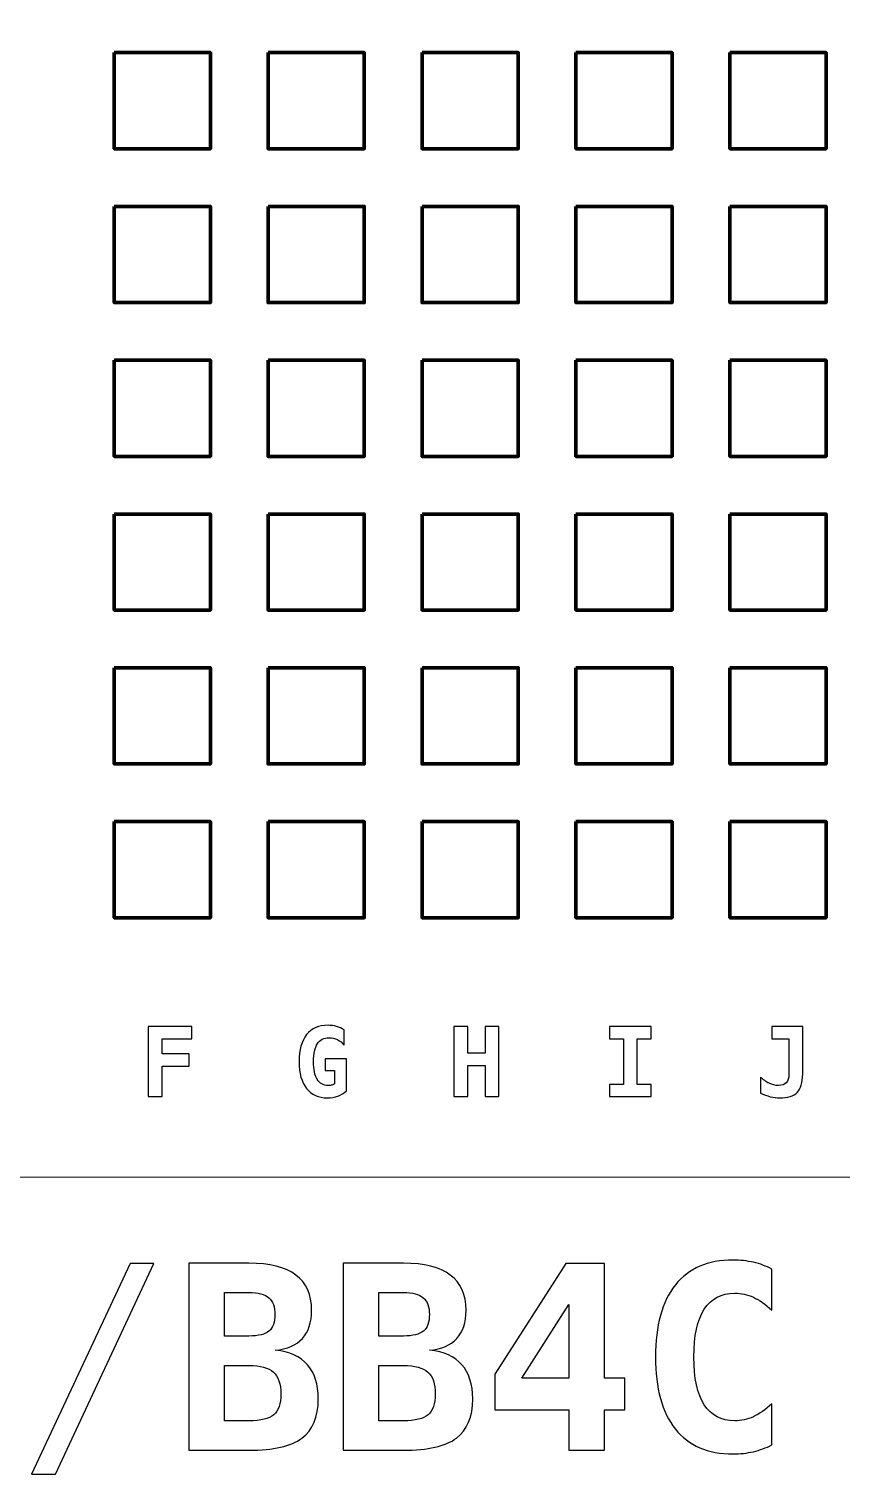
# Model space of a CAD drawing. Header units: centimetres. Extents: x -13.14 to -7.86, y -19.53 to -10.41.
# Drawn here: x -10.339 to -8.999, y -19.532 to -17.145 of the extents above; entities that cross this region are included whole.
import ezdxf

# ---------------------------------------------------------------- set-up
doc = ezdxf.new("R2010")
doc.units = ezdxf.units.CM
doc.header["$MEASUREMENT"] = 0
doc.layers.add('Layer 1', color=7, linetype='Continuous')

msp = doc.modelspace()

# ---------------------------------------------------------------- linework, layer by layer
at = {"layer": 'Layer 1', "color": 250, "lineweight": 5}
msp.add_open_spline([(-12.24632, -10.659), (-12.24632, -10.659), (-8.75382, -10.659), (-8.75382, -10.659), (-8.75382, -10.659), (-8.75382, -10.659), (-8.75382, -19.041), (-8.75382, -19.041), (-8.75382, -19.041), (-8.75382, -19.041), (-12.24632, -19.041), (-12.24632, -19.041), (-12.24632, -19.041), (-12.24632, -19.041), (-12.24632, -10.659), (-12.24632, -10.659)], degree=3, knots=[0, 0, 0, 0, 0.25, 0.25, 0.25, 0.25, 0.5, 0.5, 0.5, 0.5, 0.75, 0.75, 0.75, 0.75, 1, 1, 1, 1], dxfattribs=at)
at = {"layer": 'Layer 1', "color": 250, "lineweight": 158}
for points in [[(-10.19844, -17.18403), (-10.19844, -17.18403), (-10.03969, -17.18403), (-10.03969, -17.18403), (-10.03969, -17.18403), (-10.03969, -17.18403), (-10.03969, -17.34278), (-10.03969, -17.34278), (-10.03969, -17.34278), (-10.03969, -17.34278), (-10.19844, -17.34278), (-10.19844, -17.34278), (-10.19844, -17.34278), (-10.19844, -17.34278), (-10.19844, -17.18403), (-10.19844, -17.18403)], [(-9.94444, -17.18403), (-9.94444, -17.18403), (-9.78569, -17.18403), (-9.78569, -17.18403), (-9.78569, -17.18403), (-9.78569, -17.18403), (-9.78569, -17.34278), (-9.78569, -17.34278), (-9.78569, -17.34278), (-9.78569, -17.34278), (-9.94444, -17.34278), (-9.94444, -17.34278), (-9.94444, -17.34278), (-9.94444, -17.34278), (-9.94444, -17.18403), (-9.94444, -17.18403)], [(-9.69044, -17.18403), (-9.69044, -17.18403), (-9.53169, -17.18403), (-9.53169, -17.18403), (-9.53169, -17.18403), (-9.53169, -17.18403), (-9.53169, -17.34278), (-9.53169, -17.34278), (-9.53169, -17.34278), (-9.53169, -17.34278), (-9.69044, -17.34278), (-9.69044, -17.34278), (-9.69044, -17.34278), (-9.69044, -17.34278), (-9.69044, -17.18403), (-9.69044, -17.18403)], [(-9.43644, -17.18403), (-9.43644, -17.18403), (-9.27769, -17.18403), (-9.27769, -17.18403), (-9.27769, -17.18403), (-9.27769, -17.18403), (-9.27769, -17.34278), (-9.27769, -17.34278), (-9.27769, -17.34278), (-9.27769, -17.34278), (-9.43644, -17.34278), (-9.43644, -17.34278), (-9.43644, -17.34278), (-9.43644, -17.34278), (-9.43644, -17.18403), (-9.43644, -17.18403)], [(-9.18244, -17.18403), (-9.18244, -17.18403), (-9.02369, -17.18403), (-9.02369, -17.18403), (-9.02369, -17.18403), (-9.02369, -17.18403), (-9.02369, -17.34278), (-9.02369, -17.34278), (-9.02369, -17.34278), (-9.02369, -17.34278), (-9.18244, -17.34278), (-9.18244, -17.34278), (-9.18244, -17.34278), (-9.18244, -17.34278), (-9.18244, -17.18403), (-9.18244, -17.18403)], [(-10.19844, -17.43803), (-10.19844, -17.43803), (-10.03969, -17.43803), (-10.03969, -17.43803), (-10.03969, -17.43803), (-10.03969, -17.43803), (-10.03969, -17.59678), (-10.03969, -17.59678), (-10.03969, -17.59678), (-10.03969, -17.59678), (-10.19844, -17.59678), (-10.19844, -17.59678), (-10.19844, -17.59678), (-10.19844, -17.59678), (-10.19844, -17.43803), (-10.19844, -17.43803)], [(-9.94444, -17.43803), (-9.94444, -17.43803), (-9.78569, -17.43803), (-9.78569, -17.43803), (-9.78569, -17.43803), (-9.78569, -17.43803), (-9.78569, -17.59678), (-9.78569, -17.59678), (-9.78569, -17.59678), (-9.78569, -17.59678), (-9.94444, -17.59678), (-9.94444, -17.59678), (-9.94444, -17.59678), (-9.94444, -17.59678), (-9.94444, -17.43803), (-9.94444, -17.43803)], [(-9.69044, -17.43803), (-9.69044, -17.43803), (-9.53169, -17.43803), (-9.53169, -17.43803), (-9.53169, -17.43803), (-9.53169, -17.43803), (-9.53169, -17.59678), (-9.53169, -17.59678), (-9.53169, -17.59678), (-9.53169, -17.59678), (-9.69044, -17.59678), (-9.69044, -17.59678), (-9.69044, -17.59678), (-9.69044, -17.59678), (-9.69044, -17.43803), (-9.69044, -17.43803)], [(-9.43644, -17.43803), (-9.43644, -17.43803), (-9.27769, -17.43803), (-9.27769, -17.43803), (-9.27769, -17.43803), (-9.27769, -17.43803), (-9.27769, -17.59678), (-9.27769, -17.59678), (-9.27769, -17.59678), (-9.27769, -17.59678), (-9.43644, -17.59678), (-9.43644, -17.59678), (-9.43644, -17.59678), (-9.43644, -17.59678), (-9.43644, -17.43803), (-9.43644, -17.43803)], [(-9.18244, -17.43803), (-9.18244, -17.43803), (-9.02369, -17.43803), (-9.02369, -17.43803), (-9.02369, -17.43803), (-9.02369, -17.43803), (-9.02369, -17.59678), (-9.02369, -17.59678), (-9.02369, -17.59678), (-9.02369, -17.59678), (-9.18244, -17.59678), (-9.18244, -17.59678), (-9.18244, -17.59678), (-9.18244, -17.59678), (-9.18244, -17.43803), (-9.18244, -17.43803)], [(-10.19844, -17.69203), (-10.19844, -17.69203), (-10.03969, -17.69203), (-10.03969, -17.69203), (-10.03969, -17.69203), (-10.03969, -17.69203), (-10.03969, -17.85078), (-10.03969, -17.85078), (-10.03969, -17.85078), (-10.03969, -17.85078), (-10.19844, -17.85078), (-10.19844, -17.85078), (-10.19844, -17.85078), (-10.19844, -17.85078), (-10.19844, -17.69203), (-10.19844, -17.69203)], [(-9.94444, -17.69203), (-9.94444, -17.69203), (-9.78569, -17.69203), (-9.78569, -17.69203), (-9.78569, -17.69203), (-9.78569, -17.69203), (-9.78569, -17.85078), (-9.78569, -17.85078), (-9.78569, -17.85078), (-9.78569, -17.85078), (-9.94444, -17.85078), (-9.94444, -17.85078), (-9.94444, -17.85078), (-9.94444, -17.85078), (-9.94444, -17.69203), (-9.94444, -17.69203)], [(-9.69044, -17.69203), (-9.69044, -17.69203), (-9.53169, -17.69203), (-9.53169, -17.69203), (-9.53169, -17.69203), (-9.53169, -17.69203), (-9.53169, -17.85078), (-9.53169, -17.85078), (-9.53169, -17.85078), (-9.53169, -17.85078), (-9.69044, -17.85078), (-9.69044, -17.85078), (-9.69044, -17.85078), (-9.69044, -17.85078), (-9.69044, -17.69203), (-9.69044, -17.69203)], [(-9.43644, -17.69203), (-9.43644, -17.69203), (-9.27769, -17.69203), (-9.27769, -17.69203), (-9.27769, -17.69203), (-9.27769, -17.69203), (-9.27769, -17.85078), (-9.27769, -17.85078), (-9.27769, -17.85078), (-9.27769, -17.85078), (-9.43644, -17.85078), (-9.43644, -17.85078), (-9.43644, -17.85078), (-9.43644, -17.85078), (-9.43644, -17.69203), (-9.43644, -17.69203)], [(-9.18244, -17.69203), (-9.18244, -17.69203), (-9.02369, -17.69203), (-9.02369, -17.69203), (-9.02369, -17.69203), (-9.02369, -17.69203), (-9.02369, -17.85078), (-9.02369, -17.85078), (-9.02369, -17.85078), (-9.02369, -17.85078), (-9.18244, -17.85078), (-9.18244, -17.85078), (-9.18244, -17.85078), (-9.18244, -17.85078), (-9.18244, -17.69203), (-9.18244, -17.69203)], [(-10.19844, -17.94603), (-10.19844, -17.94603), (-10.03969, -17.94603), (-10.03969, -17.94603), (-10.03969, -17.94603), (-10.03969, -17.94603), (-10.03969, -18.10478), (-10.03969, -18.10478), (-10.03969, -18.10478), (-10.03969, -18.10478), (-10.19844, -18.10478), (-10.19844, -18.10478), (-10.19844, -18.10478), (-10.19844, -18.10478), (-10.19844, -17.94603), (-10.19844, -17.94603)], [(-9.94444, -17.94603), (-9.94444, -17.94603), (-9.78569, -17.94603), (-9.78569, -17.94603), (-9.78569, -17.94603), (-9.78569, -17.94603), (-9.78569, -18.10478), (-9.78569, -18.10478), (-9.78569, -18.10478), (-9.78569, -18.10478), (-9.94444, -18.10478), (-9.94444, -18.10478), (-9.94444, -18.10478), (-9.94444, -18.10478), (-9.94444, -17.94603), (-9.94444, -17.94603)], [(-9.69044, -17.94603), (-9.69044, -17.94603), (-9.53169, -17.94603), (-9.53169, -17.94603), (-9.53169, -17.94603), (-9.53169, -17.94603), (-9.53169, -18.10478), (-9.53169, -18.10478), (-9.53169, -18.10478), (-9.53169, -18.10478), (-9.69044, -18.10478), (-9.69044, -18.10478), (-9.69044, -18.10478), (-9.69044, -18.10478), (-9.69044, -17.94603), (-9.69044, -17.94603)], [(-9.43644, -17.94603), (-9.43644, -17.94603), (-9.27769, -17.94603), (-9.27769, -17.94603), (-9.27769, -17.94603), (-9.27769, -17.94603), (-9.27769, -18.10478), (-9.27769, -18.10478), (-9.27769, -18.10478), (-9.27769, -18.10478), (-9.43644, -18.10478), (-9.43644, -18.10478), (-9.43644, -18.10478), (-9.43644, -18.10478), (-9.43644, -17.94603), (-9.43644, -17.94603)], [(-9.18244, -17.94603), (-9.18244, -17.94603), (-9.02369, -17.94603), (-9.02369, -17.94603), (-9.02369, -17.94603), (-9.02369, -17.94603), (-9.02369, -18.10478), (-9.02369, -18.10478), (-9.02369, -18.10478), (-9.02369, -18.10478), (-9.18244, -18.10478), (-9.18244, -18.10478), (-9.18244, -18.10478), (-9.18244, -18.10478), (-9.18244, -17.94603), (-9.18244, -17.94603)], [(-10.19844, -18.20003), (-10.19844, -18.20003), (-10.03969, -18.20003), (-10.03969, -18.20003), (-10.03969, -18.20003), (-10.03969, -18.20003), (-10.03969, -18.35878), (-10.03969, -18.35878), (-10.03969, -18.35878), (-10.03969, -18.35878), (-10.19844, -18.35878), (-10.19844, -18.35878), (-10.19844, -18.35878), (-10.19844, -18.35878), (-10.19844, -18.20003), (-10.19844, -18.20003)], [(-9.94444, -18.20003), (-9.94444, -18.20003), (-9.78569, -18.20003), (-9.78569, -18.20003), (-9.78569, -18.20003), (-9.78569, -18.20003), (-9.78569, -18.35878), (-9.78569, -18.35878), (-9.78569, -18.35878), (-9.78569, -18.35878), (-9.94444, -18.35878), (-9.94444, -18.35878), (-9.94444, -18.35878), (-9.94444, -18.35878), (-9.94444, -18.20003), (-9.94444, -18.20003)], [(-9.69044, -18.20003), (-9.69044, -18.20003), (-9.53169, -18.20003), (-9.53169, -18.20003), (-9.53169, -18.20003), (-9.53169, -18.20003), (-9.53169, -18.35878), (-9.53169, -18.35878), (-9.53169, -18.35878), (-9.53169, -18.35878), (-9.69044, -18.35878), (-9.69044, -18.35878), (-9.69044, -18.35878), (-9.69044, -18.35878), (-9.69044, -18.20003), (-9.69044, -18.20003)], [(-9.43644, -18.20003), (-9.43644, -18.20003), (-9.27769, -18.20003), (-9.27769, -18.20003), (-9.27769, -18.20003), (-9.27769, -18.20003), (-9.27769, -18.35878), (-9.27769, -18.35878), (-9.27769, -18.35878), (-9.27769, -18.35878), (-9.43644, -18.35878), (-9.43644, -18.35878), (-9.43644, -18.35878), (-9.43644, -18.35878), (-9.43644, -18.20003), (-9.43644, -18.20003)], [(-9.18244, -18.20003), (-9.18244, -18.20003), (-9.02369, -18.20003), (-9.02369, -18.20003), (-9.02369, -18.20003), (-9.02369, -18.20003), (-9.02369, -18.35878), (-9.02369, -18.35878), (-9.02369, -18.35878), (-9.02369, -18.35878), (-9.18244, -18.35878), (-9.18244, -18.35878), (-9.18244, -18.35878), (-9.18244, -18.35878), (-9.18244, -18.20003), (-9.18244, -18.20003)], [(-10.19844, -18.45403), (-10.19844, -18.45403), (-10.03969, -18.45403), (-10.03969, -18.45403), (-10.03969, -18.45403), (-10.03969, -18.45403), (-10.03969, -18.61278), (-10.03969, -18.61278), (-10.03969, -18.61278), (-10.03969, -18.61278), (-10.19844, -18.61278), (-10.19844, -18.61278), (-10.19844, -18.61278), (-10.19844, -18.61278), (-10.19844, -18.45403), (-10.19844, -18.45403)], [(-9.94444, -18.45403), (-9.94444, -18.45403), (-9.78569, -18.45403), (-9.78569, -18.45403), (-9.78569, -18.45403), (-9.78569, -18.45403), (-9.78569, -18.61278), (-9.78569, -18.61278), (-9.78569, -18.61278), (-9.78569, -18.61278), (-9.94444, -18.61278), (-9.94444, -18.61278), (-9.94444, -18.61278), (-9.94444, -18.61278), (-9.94444, -18.45403), (-9.94444, -18.45403)], [(-9.69044, -18.45403), (-9.69044, -18.45403), (-9.53169, -18.45403), (-9.53169, -18.45403), (-9.53169, -18.45403), (-9.53169, -18.45403), (-9.53169, -18.61278), (-9.53169, -18.61278), (-9.53169, -18.61278), (-9.53169, -18.61278), (-9.69044, -18.61278), (-9.69044, -18.61278), (-9.69044, -18.61278), (-9.69044, -18.61278), (-9.69044, -18.45403), (-9.69044, -18.45403)], [(-9.43644, -18.45403), (-9.43644, -18.45403), (-9.27769, -18.45403), (-9.27769, -18.45403), (-9.27769, -18.45403), (-9.27769, -18.45403), (-9.27769, -18.61278), (-9.27769, -18.61278), (-9.27769, -18.61278), (-9.27769, -18.61278), (-9.43644, -18.61278), (-9.43644, -18.61278), (-9.43644, -18.61278), (-9.43644, -18.61278), (-9.43644, -18.45403), (-9.43644, -18.45403)], [(-9.18244, -18.45403), (-9.18244, -18.45403), (-9.02369, -18.45403), (-9.02369, -18.45403), (-9.02369, -18.45403), (-9.02369, -18.45403), (-9.02369, -18.61278), (-9.02369, -18.61278), (-9.02369, -18.61278), (-9.02369, -18.61278), (-9.18244, -18.61278), (-9.18244, -18.61278), (-9.18244, -18.61278), (-9.18244, -18.61278), (-9.18244, -18.45403), (-9.18244, -18.45403)]]:
    msp.add_open_spline(points, degree=3, knots=[0, 0, 0, 0, 0.25, 0.25, 0.25, 0.25, 0.5, 0.5, 0.5, 0.5, 0.75, 0.75, 0.75, 0.75, 1, 1, 1, 1], dxfattribs=at)
at = {"layer": 'Layer 1'}
for points, knots in [([(-10.07027, -18.81265), (-10.07027, -18.81265), (-10.11941, -18.81265), (-10.11941, -18.81265), (-10.11941, -18.81265), (-10.11941, -18.81265), (-10.11941, -18.83755), (-10.11941, -18.83755), (-10.11941, -18.83755), (-10.11941, -18.83755), (-10.07468, -18.83755), (-10.07468, -18.83755), (-10.07468, -18.83755), (-10.07468, -18.83755), (-10.07468, -18.85768), (-10.07468, -18.85768), (-10.07468, -18.85768), (-10.07468, -18.85768), (-10.11941, -18.85768), (-10.11941, -18.85768), (-10.11941, -18.85768), (-10.11941, -18.85768), (-10.11941, -18.90804), (-10.11941, -18.90804), (-10.11941, -18.90804), (-10.11941, -18.90804), (-10.14221, -18.90804), (-10.14221, -18.90804), (-10.14221, -18.90804), (-10.14221, -18.90804), (-10.14221, -18.79252), (-10.14221, -18.79252), (-10.14221, -18.79252), (-10.14221, -18.79252), (-10.07027, -18.79252), (-10.07027, -18.79252), (-10.07027, -18.79252), (-10.07027, -18.79252), (-10.07027, -18.81265), (-10.07027, -18.81265)], [0, 0, 0, 0, 0.1, 0.1, 0.1, 0.1, 0.2, 0.2, 0.2, 0.2, 0.3, 0.3, 0.3, 0.3, 0.4, 0.4, 0.4, 0.4, 0.5, 0.5, 0.5, 0.5, 0.6, 0.6, 0.6, 0.6, 0.7, 0.7, 0.7, 0.7, 0.8, 0.8, 0.8, 0.8, 0.9, 0.9, 0.9, 0.9, 1, 1, 1, 1]), ([(-9.83482, -18.88715), (-9.83482, -18.88715), (-9.83482, -18.86512), (-9.83482, -18.86512), (-9.83482, -18.86512), (-9.83482, -18.86512), (-9.85046, -18.86512), (-9.85046, -18.86512), (-9.85046, -18.86512), (-9.85046, -18.86512), (-9.85046, -18.84592), (-9.85046, -18.84592), (-9.85046, -18.84592), (-9.85046, -18.84592), (-9.81487, -18.84592), (-9.81487, -18.84592), (-9.81487, -18.84592), (-9.81487, -18.84592), (-9.81487, -18.89885), (-9.81487, -18.89885), (-9.81487, -18.89885), (-9.81925, -18.9026), (-9.82408, -18.90545), (-9.82936, -18.90738), (-9.82936, -18.90738), (-9.83466, -18.90931), (-9.84032, -18.91028), (-9.84634, -18.91028), (-9.84634, -18.91028), (-9.86131, -18.91028), (-9.87285, -18.90508), (-9.881, -18.8947), (-9.881, -18.8947), (-9.88916, -18.8843), (-9.89323, -18.86953), (-9.89323, -18.85039), (-9.89323, -18.85039), (-9.89323, -18.83095), (-9.88911, -18.81611), (-9.8809, -18.80583), (-9.8809, -18.80583), (-9.87267, -18.79556), (-9.86078, -18.79044), (-9.84525, -18.79044), (-9.84525, -18.79044), (-9.84061, -18.79044), (-9.83606, -18.7911), (-9.83157, -18.79242), (-9.83157, -18.79242), (-9.82708, -18.79371), (-9.82287, -18.79561), (-9.81896, -18.7981), (-9.81896, -18.7981), (-9.81896, -18.7981), (-9.81896, -18.8234), (-9.81896, -18.8234), (-9.81896, -18.8234), (-9.82216, -18.81928), (-9.82582, -18.81616), (-9.82999, -18.81407), (-9.82999, -18.81407), (-9.83414, -18.81199), (-9.83868, -18.81093), (-9.84364, -18.81093), (-9.84364, -18.81093), (-9.85231, -18.81093), (-9.8588, -18.81421), (-9.86308, -18.82073), (-9.86308, -18.82073), (-9.86736, -18.82725), (-9.8695, -18.83713), (-9.8695, -18.85039), (-9.8695, -18.85039), (-9.8695, -18.86325), (-9.86744, -18.87302), (-9.86332, -18.87973), (-9.86332, -18.87973), (-9.85917, -18.88644), (-9.85318, -18.88979), (-9.84528, -18.88979), (-9.84528, -18.88979), (-9.8429, -18.88979), (-9.84084, -18.88958), (-9.83907, -18.88913), (-9.83907, -18.88913), (-9.83733, -18.88871), (-9.83591, -18.88805), (-9.83482, -18.88715)], [0, 0, 0, 0, 0.0454545, 0.0454545, 0.0454545, 0.0454545, 0.0909091, 0.0909091, 0.0909091, 0.0909091, 0.1363636, 0.1363636, 0.1363636, 0.1363636, 0.1818182, 0.1818182, 0.1818182, 0.1818182, 0.2272727, 0.2272727, 0.2272727, 0.2272727, 0.2727273, 0.2727273, 0.2727273, 0.2727273, 0.3181818, 0.3181818, 0.3181818, 0.3181818, 0.3636364, 0.3636364, 0.3636364, 0.3636364, 0.4090909, 0.4090909, 0.4090909, 0.4090909, 0.4545455, 0.4545455, 0.4545455, 0.4545455, 0.5, 0.5, 0.5, 0.5, 0.5454545, 0.5454545, 0.5454545, 0.5454545, 0.5909091, 0.5909091, 0.5909091, 0.5909091, 0.6363636, 0.6363636, 0.6363636, 0.6363636, 0.6818182, 0.6818182, 0.6818182, 0.6818182, 0.7272727, 0.7272727, 0.7272727, 0.7272727, 0.7727273, 0.7727273, 0.7727273, 0.7727273, 0.8181818, 0.8181818, 0.8181818, 0.8181818, 0.8636364, 0.8636364, 0.8636364, 0.8636364, 0.9090909, 0.9090909, 0.9090909, 0.9090909, 0.9545455, 0.9545455, 0.9545455, 0.9545455, 1, 1, 1, 1]), ([(-9.6377, -18.79252), (-9.6377, -18.79252), (-9.61489, -18.79252), (-9.61489, -18.79252), (-9.61489, -18.79252), (-9.61489, -18.79252), (-9.61489, -18.83655), (-9.61489, -18.83655), (-9.61489, -18.83655), (-9.61489, -18.83655), (-9.58632, -18.83655), (-9.58632, -18.83655), (-9.58632, -18.83655), (-9.58632, -18.83655), (-9.58632, -18.79252), (-9.58632, -18.79252), (-9.58632, -18.79252), (-9.58632, -18.79252), (-9.56351, -18.79252), (-9.56351, -18.79252), (-9.56351, -18.79252), (-9.56351, -18.79252), (-9.56351, -18.90804), (-9.56351, -18.90804), (-9.56351, -18.90804), (-9.56351, -18.90804), (-9.58632, -18.90804), (-9.58632, -18.90804), (-9.58632, -18.90804), (-9.58632, -18.90804), (-9.58632, -18.85667), (-9.58632, -18.85667), (-9.58632, -18.85667), (-9.58632, -18.85667), (-9.61489, -18.85667), (-9.61489, -18.85667), (-9.61489, -18.85667), (-9.61489, -18.85667), (-9.61489, -18.90804), (-9.61489, -18.90804), (-9.61489, -18.90804), (-9.61489, -18.90804), (-9.6377, -18.90804), (-9.6377, -18.90804), (-9.6377, -18.90804), (-9.6377, -18.90804), (-9.6377, -18.79252), (-9.6377, -18.79252)], [0, 0, 0, 0, 0.0833333, 0.0833333, 0.0833333, 0.0833333, 0.1666667, 0.1666667, 0.1666667, 0.1666667, 0.25, 0.25, 0.25, 0.25, 0.3333333, 0.3333333, 0.3333333, 0.3333333, 0.4166667, 0.4166667, 0.4166667, 0.4166667, 0.5, 0.5, 0.5, 0.5, 0.5833333, 0.5833333, 0.5833333, 0.5833333, 0.6666667, 0.6666667, 0.6666667, 0.6666667, 0.75, 0.75, 0.75, 0.75, 0.8333333, 0.8333333, 0.8333333, 0.8333333, 0.9166667, 0.9166667, 0.9166667, 0.9166667, 1, 1, 1, 1]), ([(-9.38098, -18.81265), (-9.38098, -18.81265), (-9.38098, -18.79252), (-9.38098, -18.79252), (-9.38098, -18.79252), (-9.38098, -18.79252), (-9.31223, -18.79252), (-9.31223, -18.79252), (-9.31223, -18.79252), (-9.31223, -18.79252), (-9.31223, -18.81265), (-9.31223, -18.81265), (-9.31223, -18.81265), (-9.31223, -18.81265), (-9.33519, -18.81265), (-9.33519, -18.81265), (-9.33519, -18.81265), (-9.33519, -18.81265), (-9.33519, -18.88792), (-9.33519, -18.88792), (-9.33519, -18.88792), (-9.33519, -18.88792), (-9.31223, -18.88792), (-9.31223, -18.88792), (-9.31223, -18.88792), (-9.31223, -18.88792), (-9.31223, -18.90804), (-9.31223, -18.90804), (-9.31223, -18.90804), (-9.31223, -18.90804), (-9.38098, -18.90804), (-9.38098, -18.90804), (-9.38098, -18.90804), (-9.38098, -18.90804), (-9.38098, -18.88792), (-9.38098, -18.88792), (-9.38098, -18.88792), (-9.38098, -18.88792), (-9.35801, -18.88792), (-9.35801, -18.88792), (-9.35801, -18.88792), (-9.35801, -18.88792), (-9.35801, -18.81265), (-9.35801, -18.81265), (-9.35801, -18.81265), (-9.35801, -18.81265), (-9.38098, -18.81265), (-9.38098, -18.81265)], [0, 0, 0, 0, 0.0833333, 0.0833333, 0.0833333, 0.0833333, 0.1666667, 0.1666667, 0.1666667, 0.1666667, 0.25, 0.25, 0.25, 0.25, 0.3333333, 0.3333333, 0.3333333, 0.3333333, 0.4166667, 0.4166667, 0.4166667, 0.4166667, 0.5, 0.5, 0.5, 0.5, 0.5833333, 0.5833333, 0.5833333, 0.5833333, 0.6666667, 0.6666667, 0.6666667, 0.6666667, 0.75, 0.75, 0.75, 0.75, 0.8333333, 0.8333333, 0.8333333, 0.8333333, 0.9166667, 0.9166667, 0.9166667, 0.9166667, 1, 1, 1, 1]), ([(-9.13187, -18.90231), (-9.13187, -18.90231), (-9.13187, -18.87585), (-9.13187, -18.87585), (-9.13187, -18.87585), (-9.12743, -18.88039), (-9.1227, -18.88385), (-9.11766, -18.88623), (-9.11766, -18.88623), (-9.11265, -18.8886), (-9.10758, -18.88979), (-9.10245, -18.88979), (-9.10245, -18.88979), (-9.09649, -18.88979), (-9.0921, -18.88829), (-9.0893, -18.8853), (-9.0893, -18.8853), (-9.08653, -18.88232), (-9.08513, -18.87754), (-9.08513, -18.87096), (-9.08513, -18.87096), (-9.08513, -18.87096), (-9.08513, -18.81265), (-9.08513, -18.81265), (-9.08513, -18.81265), (-9.08513, -18.81265), (-9.11307, -18.81265), (-9.11307, -18.81265), (-9.11307, -18.81265), (-9.11307, -18.81265), (-9.11307, -18.79252), (-9.11307, -18.79252), (-9.11307, -18.79252), (-9.11307, -18.79252), (-9.06232, -18.79252), (-9.06232, -18.79252), (-9.06232, -18.79252), (-9.06232, -18.79252), (-9.06232, -18.87096), (-9.06232, -18.87096), (-9.06232, -18.87096), (-9.06232, -18.88506), (-9.06527, -18.89513), (-9.07116, -18.9012), (-9.07116, -18.9012), (-9.07707, -18.90725), (-9.08682, -18.91028), (-9.10039, -18.91028), (-9.10039, -18.91028), (-9.10528, -18.91028), (-9.1104, -18.90962), (-9.11573, -18.90828), (-9.11573, -18.90828), (-9.12106, -18.90693), (-9.12645, -18.90495), (-9.13187, -18.90231)], [0, 0, 0, 0, 0.0714286, 0.0714286, 0.0714286, 0.0714286, 0.1428571, 0.1428571, 0.1428571, 0.1428571, 0.2142857, 0.2142857, 0.2142857, 0.2142857, 0.2857143, 0.2857143, 0.2857143, 0.2857143, 0.3571429, 0.3571429, 0.3571429, 0.3571429, 0.4285714, 0.4285714, 0.4285714, 0.4285714, 0.5, 0.5, 0.5, 0.5, 0.5714286, 0.5714286, 0.5714286, 0.5714286, 0.6428571, 0.6428571, 0.6428571, 0.6428571, 0.7142857, 0.7142857, 0.7142857, 0.7142857, 0.7857143, 0.7857143, 0.7857143, 0.7857143, 0.8571429, 0.8571429, 0.8571429, 0.8571429, 0.9285714, 0.9285714, 0.9285714, 0.9285714, 1, 1, 1, 1])]:
    msp.add_open_spline(points, degree=3, knots=knots, dxfattribs=at)
at = {"layer": 'Layer 1', "color": 250}
for points, knots in [([(-10.17224, -19.1837), (-10.17224, -19.1837), (-10.13295, -19.1837), (-10.13295, -19.1837), (-10.13295, -19.1837), (-10.13295, -19.1837), (-10.29543, -19.53161), (-10.29543, -19.53161), (-10.29543, -19.53161), (-10.29543, -19.53161), (-10.33494, -19.53161), (-10.33494, -19.53161), (-10.33494, -19.53161), (-10.33494, -19.53161), (-10.17224, -19.1837), (-10.17224, -19.1837)], [0, 0, 0, 0, 0.25, 0.25, 0.25, 0.25, 0.5, 0.5, 0.5, 0.5, 0.75, 0.75, 0.75, 0.75, 1, 1, 1, 1]), ([(-10.07538, -19.18328), (-10.07538, -19.18328), (-9.97596, -19.18328), (-9.97596, -19.18328), (-9.97596, -19.18328), (-9.9416, -19.18328), (-9.91585, -19.18977), (-9.89857, -19.20282), (-9.89857, -19.20282), (-9.88128, -19.2158), (-9.8726, -19.23528), (-9.8726, -19.26117), (-9.8726, -19.26117), (-9.8726, -19.28107), (-9.87768, -19.29652), (-9.88791, -19.30767), (-9.88791, -19.30767), (-9.89807, -19.31889), (-9.91303, -19.32531), (-9.93271, -19.32714), (-9.93271, -19.32714), (-9.90915, -19.32947), (-9.89144, -19.33737), (-9.87952, -19.35092), (-9.87952, -19.35092), (-9.86759, -19.36439), (-9.86167, -19.3833), (-9.86167, -19.40757), (-9.86167, -19.40757), (-9.86167, -19.43735), (-9.87063, -19.45887), (-9.88855, -19.47227), (-9.88855, -19.47227), (-9.90647, -19.48561), (-9.93561, -19.49231), (-9.97596, -19.49231), (-9.97596, -19.49231), (-9.97596, -19.49231), (-10.07538, -19.49231), (-10.07538, -19.49231), (-10.07538, -19.49231), (-10.07538, -19.49231), (-10.07538, -19.18328), (-10.07538, -19.18328)], [0, 0, 0, 0, 0.0909091, 0.0909091, 0.0909091, 0.0909091, 0.1818182, 0.1818182, 0.1818182, 0.1818182, 0.2727273, 0.2727273, 0.2727273, 0.2727273, 0.3636364, 0.3636364, 0.3636364, 0.3636364, 0.4545455, 0.4545455, 0.4545455, 0.4545455, 0.5454545, 0.5454545, 0.5454545, 0.5454545, 0.6363636, 0.6363636, 0.6363636, 0.6363636, 0.7272727, 0.7272727, 0.7272727, 0.7272727, 0.8181818, 0.8181818, 0.8181818, 0.8181818, 0.9090909, 0.9090909, 0.9090909, 0.9090909, 1, 1, 1, 1]), ([(-9.82054, -19.18328), (-9.82054, -19.18328), (-9.72112, -19.18328), (-9.72112, -19.18328), (-9.72112, -19.18328), (-9.68676, -19.18328), (-9.66101, -19.18977), (-9.64373, -19.20282), (-9.64373, -19.20282), (-9.62644, -19.2158), (-9.61776, -19.23528), (-9.61776, -19.26117), (-9.61776, -19.26117), (-9.61776, -19.28107), (-9.62284, -19.29652), (-9.63307, -19.30767), (-9.63307, -19.30767), (-9.64323, -19.31889), (-9.65819, -19.32531), (-9.67787, -19.32714), (-9.67787, -19.32714), (-9.65431, -19.32947), (-9.6366, -19.33737), (-9.62468, -19.35092), (-9.62468, -19.35092), (-9.61275, -19.36439), (-9.60683, -19.3833), (-9.60683, -19.40757), (-9.60683, -19.40757), (-9.60683, -19.43735), (-9.61579, -19.45887), (-9.63371, -19.47227), (-9.63371, -19.47227), (-9.65163, -19.48561), (-9.68077, -19.49231), (-9.72112, -19.49231), (-9.72112, -19.49231), (-9.72112, -19.49231), (-9.82054, -19.49231), (-9.82054, -19.49231), (-9.82054, -19.49231), (-9.82054, -19.49231), (-9.82054, -19.18328), (-9.82054, -19.18328)], [0, 0, 0, 0, 0.0909091, 0.0909091, 0.0909091, 0.0909091, 0.1818182, 0.1818182, 0.1818182, 0.1818182, 0.2727273, 0.2727273, 0.2727273, 0.2727273, 0.3636364, 0.3636364, 0.3636364, 0.3636364, 0.4545455, 0.4545455, 0.4545455, 0.4545455, 0.5454545, 0.5454545, 0.5454545, 0.5454545, 0.6363636, 0.6363636, 0.6363636, 0.6363636, 0.7272727, 0.7272727, 0.7272727, 0.7272727, 0.8181818, 0.8181818, 0.8181818, 0.8181818, 0.9090909, 0.9090909, 0.9090909, 0.9090909, 1, 1, 1, 1]), ([(-9.45337, -19.1837), (-9.45337, -19.1837), (-9.38952, -19.1837), (-9.38952, -19.1837), (-9.38952, -19.1837), (-9.38952, -19.1837), (-9.38952, -19.37342), (-9.38952, -19.37342), (-9.38952, -19.37342), (-9.38952, -19.37342), (-9.35565, -19.37342), (-9.35565, -19.37342), (-9.35565, -19.37342), (-9.35565, -19.37342), (-9.35565, -19.42571), (-9.35565, -19.42571), (-9.35565, -19.42571), (-9.35565, -19.42571), (-9.38952, -19.42571), (-9.38952, -19.42571), (-9.38952, -19.42571), (-9.38952, -19.42571), (-9.38952, -19.49231), (-9.38952, -19.49231), (-9.38952, -19.49231), (-9.38952, -19.49231), (-9.44801, -19.49231), (-9.44801, -19.49231), (-9.44801, -19.49231), (-9.44801, -19.49231), (-9.44801, -19.42571), (-9.44801, -19.42571), (-9.44801, -19.42571), (-9.44801, -19.42571), (-9.57042, -19.42571), (-9.57042, -19.42571), (-9.57042, -19.42571), (-9.57042, -19.42571), (-9.57042, -19.36658), (-9.57042, -19.36658), (-9.57042, -19.36658), (-9.57042, -19.36658), (-9.45337, -19.1837), (-9.45337, -19.1837)], [0, 0, 0, 0, 0.0909091, 0.0909091, 0.0909091, 0.0909091, 0.1818182, 0.1818182, 0.1818182, 0.1818182, 0.2727273, 0.2727273, 0.2727273, 0.2727273, 0.3636364, 0.3636364, 0.3636364, 0.3636364, 0.4545455, 0.4545455, 0.4545455, 0.4545455, 0.5454545, 0.5454545, 0.5454545, 0.5454545, 0.6363636, 0.6363636, 0.6363636, 0.6363636, 0.7272727, 0.7272727, 0.7272727, 0.7272727, 0.8181818, 0.8181818, 0.8181818, 0.8181818, 0.9090909, 0.9090909, 0.9090909, 0.9090909, 1, 1, 1, 1]), ([(-9.11323, -19.48342), (-9.1229, -19.48836), (-9.13299, -19.4921), (-9.14364, -19.49457), (-9.14364, -19.49457), (-9.15422, -19.49704), (-9.16537, -19.49831), (-9.17708, -19.49831), (-9.17708, -19.49831), (-9.21871, -19.49831), (-9.25053, -19.48462), (-9.2724, -19.45717), (-9.2724, -19.45717), (-9.29435, -19.42973), (-9.30528, -19.39015), (-9.30528, -19.33829), (-9.30528, -19.33829), (-9.30528, -19.28636), (-9.29435, -19.24671), (-9.2724, -19.21926), (-9.2724, -19.21926), (-9.25053, -19.19182), (-9.21871, -19.17813), (-9.17708, -19.17813), (-9.17708, -19.17813), (-9.16537, -19.17813), (-9.15415, -19.1794), (-9.14343, -19.18187), (-9.14343, -19.18187), (-9.13263, -19.18434), (-9.12262, -19.18808), (-9.11323, -19.19302), (-9.11323, -19.19302), (-9.11323, -19.19302), (-9.11323, -19.26082), (-9.11323, -19.26082), (-9.11323, -19.26082), (-9.12367, -19.25115), (-9.1339, -19.2441), (-9.14371, -19.23958), (-9.14371, -19.23958), (-9.15359, -19.23514), (-9.16375, -19.23288), (-9.17426, -19.23288), (-9.17426, -19.23288), (-9.19656, -19.23288), (-9.21342, -19.24177), (-9.22478, -19.25948), (-9.22478, -19.25948), (-9.23614, -19.27719), (-9.24185, -19.30343), (-9.24185, -19.33829), (-9.24185, -19.33829), (-9.24185, -19.37307), (-9.23614, -19.39925), (-9.22478, -19.41696), (-9.22478, -19.41696), (-9.21342, -19.43467), (-9.19656, -19.44356), (-9.17426, -19.44356), (-9.17426, -19.44356), (-9.16375, -19.44356), (-9.15359, -19.4413), (-9.14371, -19.43685), (-9.14371, -19.43685), (-9.1339, -19.43234), (-9.12367, -19.42528), (-9.11323, -19.41562), (-9.11323, -19.41562), (-9.11323, -19.41562), (-9.11323, -19.48342), (-9.11323, -19.48342)], [0, 0, 0, 0, 0.0555556, 0.0555556, 0.0555556, 0.0555556, 0.1111111, 0.1111111, 0.1111111, 0.1111111, 0.1666667, 0.1666667, 0.1666667, 0.1666667, 0.2222222, 0.2222222, 0.2222222, 0.2222222, 0.2777778, 0.2777778, 0.2777778, 0.2777778, 0.3333333, 0.3333333, 0.3333333, 0.3333333, 0.3888889, 0.3888889, 0.3888889, 0.3888889, 0.4444444, 0.4444444, 0.4444444, 0.4444444, 0.5, 0.5, 0.5, 0.5, 0.5555556, 0.5555556, 0.5555556, 0.5555556, 0.6111111, 0.6111111, 0.6111111, 0.6111111, 0.6666667, 0.6666667, 0.6666667, 0.6666667, 0.7222222, 0.7222222, 0.7222222, 0.7222222, 0.7777778, 0.7777778, 0.7777778, 0.7777778, 0.8333333, 0.8333333, 0.8333333, 0.8333333, 0.8888889, 0.8888889, 0.8888889, 0.8888889, 0.9444444, 0.9444444, 0.9444444, 0.9444444, 1, 1, 1, 1]), ([(-10.01646, -19.23182), (-10.01646, -19.23182), (-10.01646, -19.30358), (-10.01646, -19.30358), (-10.01646, -19.30358), (-10.01646, -19.30358), (-9.97596, -19.30358), (-9.97596, -19.30358), (-9.97596, -19.30358), (-9.96051, -19.30358), (-9.94951, -19.30082), (-9.94295, -19.29532), (-9.94295, -19.29532), (-9.93638, -19.28982), (-9.93314, -19.28072), (-9.93314, -19.26802), (-9.93314, -19.26802), (-9.93314, -19.25532), (-9.93645, -19.24614), (-9.94316, -19.24043), (-9.94316, -19.24043), (-9.94986, -19.23471), (-9.9608, -19.23182), (-9.97596, -19.23182), (-9.97596, -19.23182), (-9.97596, -19.23182), (-10.01646, -19.23182), (-10.01646, -19.23182)], [0, 0, 0, 0, 0.1428571, 0.1428571, 0.1428571, 0.1428571, 0.2857143, 0.2857143, 0.2857143, 0.2857143, 0.4285714, 0.4285714, 0.4285714, 0.4285714, 0.5714286, 0.5714286, 0.5714286, 0.5714286, 0.7142857, 0.7142857, 0.7142857, 0.7142857, 0.8571429, 0.8571429, 0.8571429, 0.8571429, 1, 1, 1, 1]), ([(-9.76162, -19.23182), (-9.76162, -19.23182), (-9.76162, -19.30358), (-9.76162, -19.30358), (-9.76162, -19.30358), (-9.76162, -19.30358), (-9.72112, -19.30358), (-9.72112, -19.30358), (-9.72112, -19.30358), (-9.70567, -19.30358), (-9.69467, -19.30082), (-9.68811, -19.29532), (-9.68811, -19.29532), (-9.68154, -19.28982), (-9.6783, -19.28072), (-9.6783, -19.26802), (-9.6783, -19.26802), (-9.6783, -19.25532), (-9.68161, -19.24614), (-9.68832, -19.24043), (-9.68832, -19.24043), (-9.69502, -19.23471), (-9.70596, -19.23182), (-9.72112, -19.23182), (-9.72112, -19.23182), (-9.72112, -19.23182), (-9.76162, -19.23182), (-9.76162, -19.23182)], [0, 0, 0, 0, 0.1428571, 0.1428571, 0.1428571, 0.1428571, 0.2857143, 0.2857143, 0.2857143, 0.2857143, 0.4285714, 0.4285714, 0.4285714, 0.4285714, 0.5714286, 0.5714286, 0.5714286, 0.5714286, 0.7142857, 0.7142857, 0.7142857, 0.7142857, 0.8571429, 0.8571429, 0.8571429, 0.8571429, 1, 1, 1, 1]), ([(-9.44801, -19.25151), (-9.44801, -19.25151), (-9.52597, -19.37342), (-9.52597, -19.37342), (-9.52597, -19.37342), (-9.52597, -19.37342), (-9.44801, -19.37342), (-9.44801, -19.37342), (-9.44801, -19.37342), (-9.44801, -19.37342), (-9.44801, -19.25151), (-9.44801, -19.25151)], [0, 0, 0, 0, 0.3333333, 0.3333333, 0.3333333, 0.3333333, 0.6666667, 0.6666667, 0.6666667, 0.6666667, 1, 1, 1, 1]), ([(-10.01646, -19.35212), (-10.01646, -19.35212), (-10.01646, -19.44356), (-10.01646, -19.44356), (-10.01646, -19.44356), (-10.01646, -19.44356), (-9.97596, -19.44356), (-9.97596, -19.44356), (-9.97596, -19.44356), (-9.95649, -19.44356), (-9.94295, -19.44024), (-9.93511, -19.43361), (-9.93511, -19.43361), (-9.92735, -19.42698), (-9.92347, -19.41548), (-9.92347, -19.39911), (-9.92347, -19.39911), (-9.92347, -19.38239), (-9.92756, -19.37039), (-9.93568, -19.36305), (-9.93568, -19.36305), (-9.94379, -19.35579), (-9.9572, -19.35212), (-9.97596, -19.35212), (-9.97596, -19.35212), (-9.97596, -19.35212), (-10.01646, -19.35212), (-10.01646, -19.35212)], [0, 0, 0, 0, 0.1428571, 0.1428571, 0.1428571, 0.1428571, 0.2857143, 0.2857143, 0.2857143, 0.2857143, 0.4285714, 0.4285714, 0.4285714, 0.4285714, 0.5714286, 0.5714286, 0.5714286, 0.5714286, 0.7142857, 0.7142857, 0.7142857, 0.7142857, 0.8571429, 0.8571429, 0.8571429, 0.8571429, 1, 1, 1, 1]), ([(-9.76162, -19.35212), (-9.76162, -19.35212), (-9.76162, -19.44356), (-9.76162, -19.44356), (-9.76162, -19.44356), (-9.76162, -19.44356), (-9.72112, -19.44356), (-9.72112, -19.44356), (-9.72112, -19.44356), (-9.70165, -19.44356), (-9.68811, -19.44024), (-9.68027, -19.43361), (-9.68027, -19.43361), (-9.67251, -19.42698), (-9.66863, -19.41548), (-9.66863, -19.39911), (-9.66863, -19.39911), (-9.66863, -19.38239), (-9.67272, -19.37039), (-9.68084, -19.36305), (-9.68084, -19.36305), (-9.68895, -19.35579), (-9.70236, -19.35212), (-9.72112, -19.35212), (-9.72112, -19.35212), (-9.72112, -19.35212), (-9.76162, -19.35212), (-9.76162, -19.35212)], [0, 0, 0, 0, 0.1428571, 0.1428571, 0.1428571, 0.1428571, 0.2857143, 0.2857143, 0.2857143, 0.2857143, 0.4285714, 0.4285714, 0.4285714, 0.4285714, 0.5714286, 0.5714286, 0.5714286, 0.5714286, 0.7142857, 0.7142857, 0.7142857, 0.7142857, 0.8571429, 0.8571429, 0.8571429, 0.8571429, 1, 1, 1, 1])]:
    msp.add_open_spline(points, degree=3, knots=knots, dxfattribs=at)

doc.saveas('drawing.dxf')
